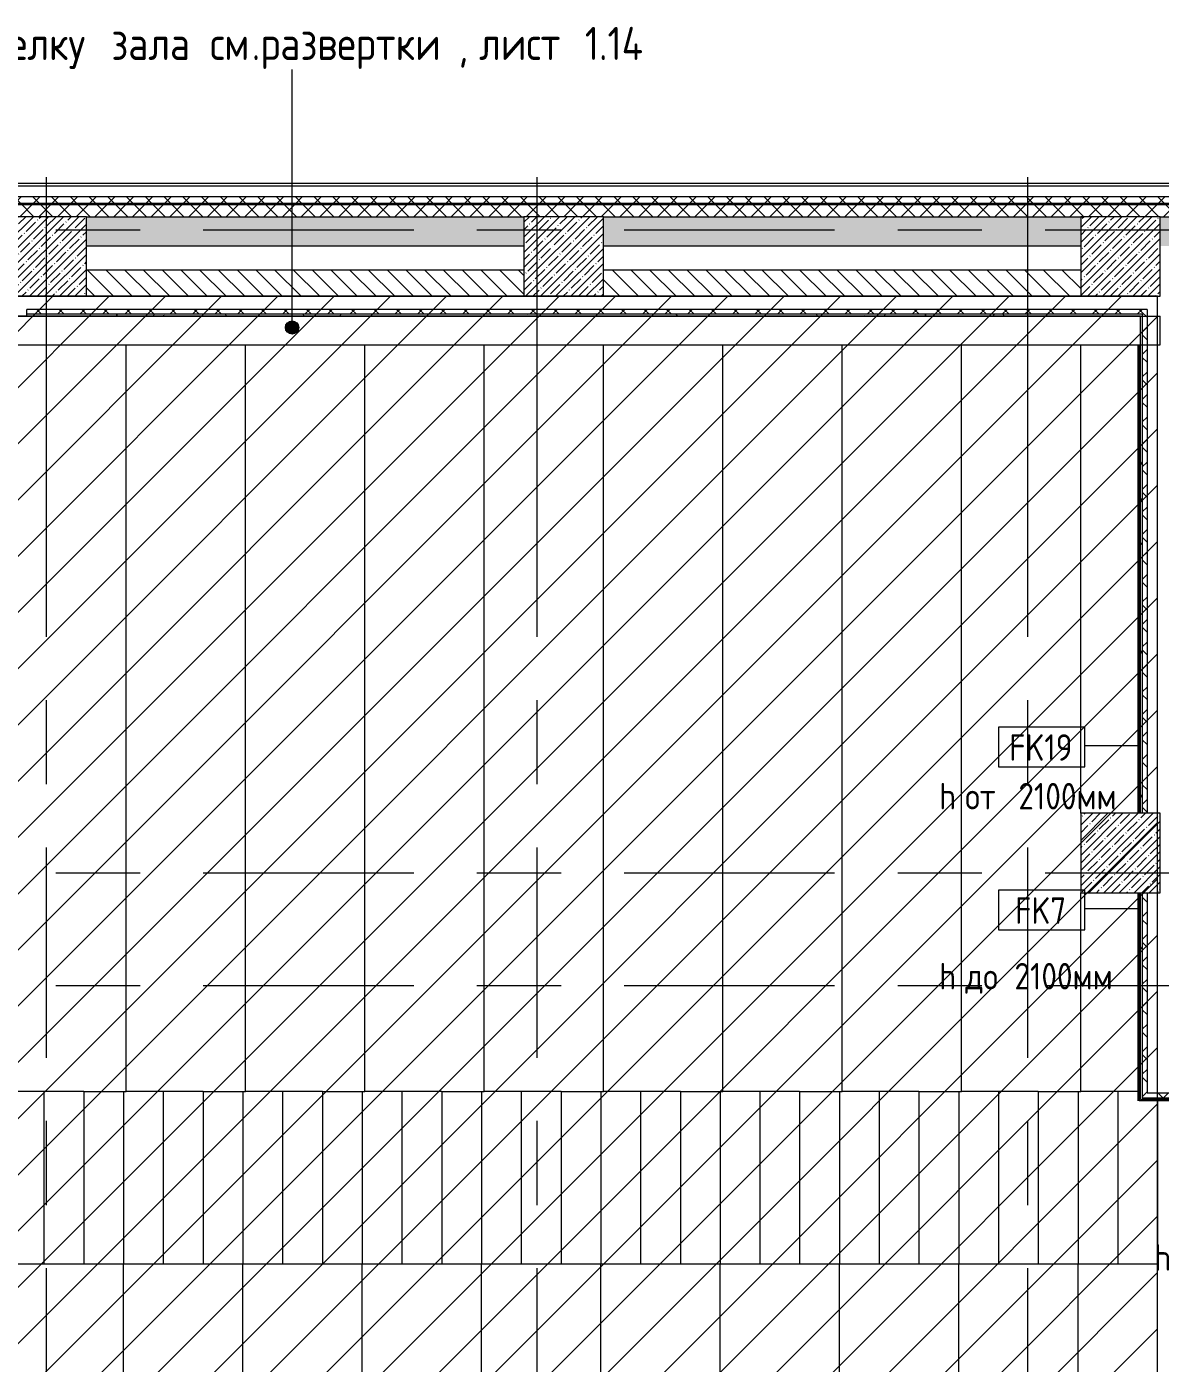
# Model space of a CAD drawing. Header units: millimetres. Extents: x -3245 to 186632, y -8553 to 29000.
# Drawn here: x 22060 to 30610, y 18450 to 28533 of the extents above; entities that cross this region are included whole.
import ezdxf

# ---------------------------------------------------------------- set-up
doc = ezdxf.new("R2010")
doc.units = ezdxf.units.MM
doc.linetypes.add('Осевая', pattern=[3175, 635, -476.25, 1587.5, -476.25])
for name, color, linetype, lineweight in [('A-DETL', 7, 'Continuous', 9), ('A-WALL', 7, 'Continuous', 9), ('A-WALL-IDEN', 7, 'Continuous', 9), ('G-ANNO-TEXT', 7, 'Continuous', 9), ('I-WALL', 7, 'Continuous', 9), ('S-COLS', 7, 'Continuous', 9), ('S-STRS', 7, 'Continuous', 13), ('S-STRS-1', 7, 'Continuous', 9), ('Оси', 7, 'Continuous', 9), ('Оси-2', 7, 'Осевая', 9)]:
    doc.layers.add(name, color=color, linetype=linetype, lineweight=lineweight)
for name, color, linetype, lineweight, true_color in [('A-DETL-GENF-2', 7, 'Continuous', 9, 0xc0c0c0), ('A-WALL-1', 7, 'Continuous', 9, 0xc0c0c0), ('I-WALL-12', 7, 'Continuous', 35, 0xff8000), ('I-WALL-2', 7, 'Continuous', 9, 0xff8000), ('I-WALL-5', 7, 'Continuous', 9, 0xc0c0c0), ('S-WALL-ANLY-1', 7, 'Continuous', 5, 0x008040)]:
    doc.layers.add(name, color=color, linetype=linetype, lineweight=lineweight, true_color=true_color)
doc.styles.add('GOST Common', font='GOST_Common.ttf', dxfattribs={"width": 0.9, "height": 200})
doc.styles.add('GOST Common_1', font='GOST_Common.ttf', dxfattribs={"width": 0.9, "height": 250})
pattern_1 = [(45, (0, 0), (-70.71068, 70.71068), []), (135, (0, 0), (-70.71068, -70.71068), [])]
pattern_2 = [(135, (0, 0), (-70.71068, -70.71068), [])]
pattern_3 = [(0, (0, 0), (406.4, 101.6), [33.528, -271.272, 33.528, -271.272, -1625.6]), (0, (0, 0), (406.4, 101.6), [-609.6, 33.528, -576.072, 33.528, -271.272, -711.2]), (0, (0, 0), (406.4, 101.6), [-1524, 33.528, -169.672, 33.528, -474.472]), (120, (152.4, 50.8), (-291.18818, 301.15272), [33.528, -271.272, 33.528, -271.272, -1625.6]), (120, (152.4, 50.8), (-291.18818, 301.15272), [-609.6, 33.528, -576.072, 33.528, -271.272, -711.2]), (120, (152.4, 50.8), (-291.18818, 301.15272), [-1524, 33.528, -169.672, 33.528, -474.472]), (240, (203.2, 254), (-115.21182, -402.75272), [33.528, -271.272, 33.528, -271.272, -1625.6]), (240, (203.2, 254), (-115.21182, -402.75272), [-609.6, 33.528, -576.072, 33.528, -271.272, -711.2]), (240, (203.2, 254), (-115.21182, -402.75272), [-1524, 33.528, -169.672, 33.528, -474.472])]
pattern_4 = [(135, (0, 0), (-84.8528, -84.8528), []), (225, (0, 0), (84.8528, -84.8528), [])]

# ---------------------------------------------------------------- blocks, each defined once
blk = doc.blocks.new('BSC_Колонна _Прямоугольная - 600х600-V7-План отделки стен 2 этажа в осях 1-12')
at = {"layer": 'S-COLS'}
h = blk.add_hatch(dxfattribs=at)
h.set_pattern_fill('FP_11', color=256, style=0, pattern_type=2)
h.set_pattern_definition([(45, (-26110, -26800), (-57.02463, 57.02463), []), (45, (-26052.975, -26800), (-57.02463, 57.02463), [100.806, -20.161, 3.353, -16.808])])
h.paths.add_polyline_path([(-300, -300), (300, -300), (300, 300), (-300, 300)])
for p, q in [((300, 300), (-300, 300)), ((-300, 300), (-300, -300)), ((300, -300), (300, 300)), ((-300, -300), (300, -300))]:
    blk.add_line(p, q, dxfattribs=at)
blk = doc.blocks.new('BSC_Колонна _Прямоугольная - 600х600-V25-План отделки стен 2 этажа в осях 1-12')
at = {"layer": 'S-COLS'}
h = blk.add_hatch(dxfattribs=at)
h.set_pattern_fill('FP_36', color=256, style=0, pattern_type=2)
h.set_pattern_definition([(45, (-30310, -26800), (-57.02463, 57.02463), []), (45, (-30252.975, -26800), (-57.02463, 57.02463), [100.806, -20.161, 3.353, -16.808])])
h.paths.add_polyline_path([(-300, -300), (300, -300), (300, 300), (-300, 300), (-300, -137)])
for p, q in [((300, 300), (-300, 300)), ((-300, 300), (-300, -300)), ((300, -300), (300, 300)), ((-300, -300), (280, -300)), ((280, -300), (300, -300))]:
    blk.add_line(p, q, dxfattribs=at)
blk = doc.blocks.new('BSC_Колонна _Прямоугольная - 600х600-V36-План отделки стен 2 этажа в осях 1-12')
at = {"layer": 'S-COLS'}
h = blk.add_hatch(dxfattribs=at)
h.set_pattern_fill('FP_43', color=256, style=0, pattern_type=2)
h.set_pattern_definition([(45, (-22210, -26800), (-57.02463, 57.02463), []), (45, (-22152.975, -26800), (-57.02463, 57.02463), [100.806, -20.161, 3.353, -16.808])])
h.paths.add_polyline_path([(-300, -300), (300, -300), (300, 300), (-300, 300), (-300, 100)])
for p, q in [((300, 300), (-300, 300)), ((-300, 300), (-300, 100)), ((300, -300), (300, 300)), ((-300, 100), (-300, -300)), ((-300, -300), (300, -300))]:
    blk.add_line(p, q, dxfattribs=at)
blk = doc.blocks.new('Перекрытия 3 - Перекрытия 4-20977624-План отделки стен 2 этажа в осях 1-12')
at = {"layer": 'S-STRS'}
for p, q in [((21910, 26133), (21910, 20500)), ((22810, 20500), (22810, 26133)), ((23710, 20500), (23710, 26133)), ((24610, 20500), (24610, 26133)), ((25510, 20500), (25510, 26133)), ((26410, 20500), (26410, 26133)), ((27310, 20500), (27310, 26133)), ((28210, 20500), (28210, 26133)), ((29110, 20500), (29110, 26133)), ((30010, 22600), (30010, 26133)), ((30010, 20500), (30010, 22000)), ((22490, 20500), (21910, 20500)), ((23390, 20500), (22810, 20500)), ((24290, 20500), (23710, 20500)), ((25190, 20500), (24610, 20500)), ((26090, 20500), (25510, 20500)), ((26990, 20500), (26410, 20500)), ((27890, 20500), (27310, 20500)), ((28790, 20500), (28210, 20500)), ((29690, 20500), (29110, 20500)), ((30449, 20500), (30010, 20500))]:
    blk.add_line(p, q, dxfattribs=at)
blk = doc.blocks.new('Перекрытия 2 - Перекрытия 4-32990152-План отделки стен 2 этажа в осях 1-12')
at = {"layer": 'S-STRS'}
for p, q in [((21910, 19180), (22510, 19180)), ((21910, 19180), (21910, 15548)), ((22810, 19180), (23410, 19180)), ((22810, 15548), (22810, 19180)), ((23710, 19180), (24310, 19180)), ((23710, 15548), (23710, 19180)), ((24610, 19180), (25210, 19180)), ((24610, 15548), (24610, 19180)), ((25510, 19180), (26110, 19180)), ((25510, 15548), (25510, 19180)), ((26410, 19180), (27010, 19180)), ((26410, 15548), (26410, 19180)), ((27310, 19180), (27910, 19180)), ((27310, 15548), (27310, 19180)), ((28210, 19180), (28810, 19180)), ((28210, 15548), (28210, 19180)), ((29110, 19180), (29710, 19180)), ((29110, 15548), (29110, 19180)), ((30010, 19180), (30610, 19180)), ((30010, 15548), (30010, 19180)), ((30610, 18430), (30610, 19180)), ((30610, 15548), (30610, 17830))]:
    blk.add_line(p, q, dxfattribs=at)
blk = doc.blocks.new('Стены наклон_ амфитеатр1 - Стены наклон_ амфитеатр-33007412-План отделки стен 2 этажа в осях 1-12')
at = {"layer": 'A-WALL-1'}
for p, q in [((21879, 26133), (21879, 26351)), ((21879, 26351), (30590, 26351)), ((30590, 26351), (30610, 26351)), ((30610, 26133), (30610, 26351)), ((21879, 26133), (30590, 26133)), ((30590, 26133), (30610, 26133))]:
    blk.add_line(p, q, dxfattribs=at)
blk = doc.blocks.new('BSC_Колонна _Прямоугольная - 600х600-V96-План отделки стен 2 этажа в осях 1-12')
at = {"layer": 'S-COLS'}
h = blk.add_hatch(dxfattribs=at)
h.set_pattern_fill('FP_102', color=256, style=0, pattern_type=2)
h.set_pattern_definition([(45, (-30310, -22300), (-57.02463, 57.02463), []), (45, (-30252.975, -22300), (-57.02463, 57.02463), [100.806, -20.161, 3.353, -16.808])])
h.paths.add_polyline_path([(-300, -300), (300, -300), (300, 300), (-300, 300)])
for p, q in [((280, 300), (-300, 300)), ((-300, 300), (-300, -300)), ((300, 300), (280, 300)), ((300, -300), (300, 300)), ((-300, -300), (280, -300)), ((280, -300), (300, -300))]:
    blk.add_line(p, q, dxfattribs=at)
blk = doc.blocks.new('М_стена_0001 - Типоразмер_без рамки-25382661-План отделки стен 2 этажа в осях 1-12')
at = {"layer": 'A-WALL-IDEN'}
for p, q in [((3.26, 1.52), (-3.27, 1.52)), ((-3.27, 1.52), (-3.27, -1.48)), ((3.26, -1.48), (3.26, 1.52)), ((-3.27, -1.48), (3.26, -1.48))]:
    blk.add_line(p, q, dxfattribs=at)

msp = doc.modelspace()

# ---------------------------------------------------------------- hatches: boundary and pattern name
at = {"layer": 'A-DETL-GENF-2'}
h = msp.add_hatch(dxfattribs=at)
h.set_pattern_fill('FP_103', color=256, style=0, pattern_type=2)
h.set_pattern_definition([(45, (0, 0), (-212.132, 212.132), [])])
h.paths.add_polyline_path([(30590, 15231), (30590, 26500), (21910, 26500), (21910, 26900), (14760, 26900), (14760, 24680), (14310.3, 24680), (14310.3, 15231), (28364.4, 15231)])
at = {"layer": 'A-WALL'}
h = msp.add_hatch(dxfattribs=at)
h.set_pattern_fill('FP_14', color=256, style=0, pattern_type=2)
h.set_pattern_definition(pattern_1)
h.paths.add_polyline_path([(33710, 27200), (33710, 27250), (19610.3, 27250), (19610.3, 27200), (33610, 27200)])
h.paths.add_polyline_path([(18710.3, 27200), (18710.3, 27250), (17810.3, 27250), (17810.3, 27200), (18299.9, 27200)])
h.paths.add_polyline_path([(16910.3, 27200), (16910.3, 27250), (16010.3, 27250), (16010.3, 27200), (16287, 27200)])
h.paths.add_polyline_path([(15110.3, 27200), (15110.3, 27250), (13689, 27250), (13689, 27200), (14945.1, 27200)])
h = msp.add_hatch(dxfattribs=at)
h.set_pattern_fill('FP_14', color=256, style=0, pattern_type=2)
h.set_pattern_definition(pattern_1)
h.paths.add_polyline_path([(30810, 27100), (33610, 27100), (33610, 27200), (19610.3, 27200), (19610.3, 27100), (30610, 27100)])
h.paths.add_polyline_path([(14780, 27100), (15110.3, 27100), (15110.3, 27200), (13689, 27200), (13690, 27100), (14760, 27100)])
h.paths.add_polyline_path([(18710.3, 27100), (18710.3, 27200), (17810.3, 27200), (17810.3, 27100), (18299.9, 27100)])
h.paths.add_polyline_path([(16010.3, 27100), (16910.3, 27100), (16910.3, 27200), (16010.3, 27200)])
at = {"layer": 'G-ANNO-TEXT'}
h = msp.add_hatch(color=256, dxfattribs=at)
edge = h.paths.add_edge_path()
edge.add_arc((24061.3, 26264.4), 50, 0, 360)
at = {"layer": 'I-WALL'}
h = msp.add_hatch(dxfattribs=at)
h.set_pattern_fill('FP_17', color=256, style=0, pattern_type=2)
h.set_pattern_definition([(45, (0, 0), (-57.02463, 57.02463), []), (45, (57.025, 0), (-57.02463, 57.02463), [100.806, -20.161, 3.353, -16.808])])
h.paths.add_polyline_path([(30810, 26880), (30810, 27100), (30610, 27100), (30610, 26880)])
h.paths.add_polyline_path([(29706.3, 26880), (30010, 26880), (30010, 27100), (26410, 27100), (26410, 26880), (28364.4, 26880)])
h.paths.add_polyline_path([(25810, 26880), (25810, 27100), (22510, 27100), (22510, 26880), (22996.6, 26880)])
h = msp.add_hatch(dxfattribs=at)
h.set_pattern_fill('FP_13', color=256, style=0, pattern_type=2)
h.set_pattern_definition(pattern_2)
h.paths.add_polyline_path([(25810, 26500), (25810, 26700), (22510, 26700), (22510, 26500), (22996.6, 26500)])
h = msp.add_hatch(dxfattribs=at)
h.set_pattern_fill('FP_13', color=256, style=0, pattern_type=2)
h.set_pattern_definition(pattern_2)
h.paths.add_polyline_path([(30010, 26500), (30010, 26700), (26410, 26700), (26410, 26500), (29706.3, 26500)])
h = msp.add_hatch(dxfattribs=at)
h.set_pattern_fill('FP_92', color=256, style=0, pattern_type=2)
h.set_pattern_definition(pattern_4)
h.paths.add_polyline_path([(30460, 26364), (30473, 26364), (30473, 26401), (22060, 26401), (22060, 26364), (29706.3, 26364)])
h = msp.add_hatch(dxfattribs=at)
h.set_pattern_fill('FP_91', color=256, style=0, pattern_type=2)
h.set_pattern_definition(pattern_3)
h.paths.add_polyline_path([(30460, 26351), (30460, 26364), (22060, 26364), (22060, 26351), (29706.3, 26351)])
h = msp.add_hatch(dxfattribs=at)
h.set_pattern_fill('FP_91', color=256, style=0, pattern_type=2)
h.set_pattern_definition(pattern_3)
h.paths.add_polyline_path([(30460, 20453), (30473, 20453), (30473, 22000), (30460, 22000), (30460, 20590)])
h.paths.add_polyline_path([(30460, 22600), (30473, 22600), (30473, 26364), (30460, 26364), (30460, 25721.1)])
h = msp.add_hatch(dxfattribs=at)
h.set_pattern_fill('FP_92', color=256, style=0, pattern_type=2)
h.set_pattern_definition(pattern_4)
h.paths.add_polyline_path([(30510, 20490), (30510, 22000), (30473, 22000), (30473, 20490)])
h.paths.add_polyline_path([(30497.1, 22600), (30510, 22600), (30510, 26401), (30473, 26401), (30473, 22600)])
h = msp.add_hatch(dxfattribs=at)
h.set_pattern_fill('FP_92', color=256, style=0, pattern_type=2)
h.set_pattern_definition(pattern_4)
h.paths.add_polyline_path([(33273, 20453), (33273, 20490), (30473, 20490), (30473, 20453), (33260, 20453)])
h = msp.add_hatch(dxfattribs=at)
h.set_pattern_fill('FP_91', color=256, style=0, pattern_type=2)
h.set_pattern_definition(pattern_3)
h.paths.add_polyline_path([(33061.1, 20440), (33260, 20440), (33260, 20453), (30460, 20453), (30460, 20440), (32390.1, 20440)])
at = {"layer": 'I-WALL-2'}
msp.add_hatch(color=256, dxfattribs=at).paths.add_polyline_path([(30449, 20440), (30450, 20440), (30449, 20590)])

# ---------------------------------------------------------------- linework, layer by layer
at = {"layer": 'A-DETL'}
for p, q in [((30590, 26500), (21910, 26500)), ((30590, 15231), (30590, 26500))]:
    msp.add_line(p, q, dxfattribs=at)
at = {"layer": 'A-WALL'}
for p, q in [((33840, 27330), (19610.3, 27330)), ((33760, 27250), (19610.3, 27250)), ((33710, 27200), (19610.3, 27200)), ((30510, 26401), (22060, 26401)), ((22060, 26351), (22060, 26401)), ((30473, 26364), (22060, 26364)), ((30473, 26364), (30473, 22600)), ((30510, 26401), (30510, 22600)), ((30473, 22000), (30473, 20453)), ((30510, 22000), (30510, 20490)), ((30510, 20490), (33310, 20490)), ((30473, 20453), (33273, 20453))]:
    msp.add_line(p, q, dxfattribs=at)
at = {"layer": 'A-WALL-1'}
msp.add_line((33860, 27350), (19610.3, 27350), dxfattribs=at)
at = {"layer": 'A-WALL-IDEN'}
for p, q in [((30455, 23107.8), (30042, 23107.8)), ((30454.5, 21877.7), (30042, 21877.7))]:
    msp.add_line(p, q, dxfattribs=at)
at = {"layer": 'G-ANNO-TEXT'}
msp.add_line((24061.3, 26264.4), (24061.3, 28210.1), dxfattribs=at)
msp.add_circle((24061.3, 26264.4), 50, dxfattribs=at)
at = {"layer": 'I-WALL-12'}
for p, q in [((30449, 22600), (30449, 26132.7)), ((30449, 20429), (30449, 22000))]:
    msp.add_line(p, q, dxfattribs=at)
at = {"layer": 'I-WALL-5'}
for p, q in [((22510, 27100), (25810, 27100)), ((26410, 27100), (30010, 27100)), ((30610, 27100), (30810, 27100)), ((22510, 26880), (25810, 26880)), ((26410, 26880), (30010, 26880)), ((22510, 26700), (25810, 26700)), ((26410, 26700), (30010, 26700)), ((22510, 26501), (25810, 26501)), ((25810, 26500), (22510, 26500)), ((26410, 26501), (30010, 26501)), ((26410, 26500), (30010, 26500)), ((30460, 26351), (21910, 26351)), ((30460, 22600), (30460, 26351)), ((30450, 22600), (30450, 26132.7)), ((30450, 20429), (30450, 22000)), ((30460, 20440), (30460, 22000)), ((33250, 20429), (30450, 20429)), ((33260, 20440), (30460, 20440)), ((30460, 20439), (33260, 20439))]:
    msp.add_line(p, q, dxfattribs=at)
at = {"layer": 'S-STRS-1'}
for p, q in [((22190, 20500), (22190, 19200)), ((22190, 20500), (22190, 19200)), ((22490, 20500), (22790, 20500)), ((22490, 20500), (22490, 19200)), ((22490, 20500), (22490, 19200)), ((22790, 20500), (22810, 20500)), ((22790, 20500), (22790, 19200)), ((22790, 20500), (22790, 19200)), ((23090, 20500), (23090, 19200)), ((23090, 20500), (23090, 19200)), ((23390, 20500), (23690, 20500)), ((23390, 20500), (23390, 19200)), ((23390, 20500), (23390, 19200)), ((23690, 20500), (23710, 20500)), ((23690, 20500), (23690, 19200)), ((23690, 20500), (23690, 19200)), ((23990, 20500), (23990, 19200)), ((23990, 20500), (23990, 19200)), ((24290, 20500), (24590, 20500)), ((24290, 20500), (24290, 19200)), ((24290, 20500), (24290, 19200)), ((24590, 20500), (24610, 20500)), ((24590, 20500), (24590, 19200)), ((24590, 20500), (24590, 19200)), ((24890, 20500), (24890, 19200)), ((24890, 20500), (24890, 19200)), ((25190, 20500), (25490, 20500)), ((25190, 20500), (25190, 19200)), ((25190, 20500), (25190, 19200)), ((25490, 20500), (25510, 20500)), ((25490, 20500), (25490, 19200)), ((25490, 20500), (25490, 19200)), ((25790, 20500), (25790, 19200)), ((25790, 20500), (25790, 19200)), ((26090, 20500), (26390, 20500)), ((26090, 20500), (26090, 19200)), ((26090, 20500), (26090, 19200)), ((26390, 20500), (26410, 20500)), ((26390, 20500), (26390, 19200)), ((26390, 20500), (26390, 19200)), ((26690, 20500), (26690, 19200)), ((26690, 20500), (26690, 19200)), ((26990, 20500), (27290, 20500)), ((26990, 20500), (26990, 19200)), ((26990, 20500), (26990, 19200)), ((27290, 20500), (27310, 20500)), ((27290, 20500), (27290, 19200)), ((27290, 20500), (27290, 19200)), ((27590, 20500), (27590, 19200)), ((27590, 20500), (27590, 19200)), ((27890, 20500), (28190, 20500)), ((27890, 20500), (27890, 19200)), ((27890, 20500), (27890, 19200)), ((28190, 20500), (28210, 20500)), ((28190, 20500), (28190, 19200)), ((28190, 20500), (28190, 19200)), ((28490, 20500), (28490, 19200)), ((28490, 20500), (28490, 19200)), ((28790, 20500), (29090, 20500)), ((28790, 20500), (28790, 19200)), ((28790, 20500), (28790, 19200)), ((29090, 20500), (29110, 20500)), ((29090, 20500), (29090, 19200)), ((29090, 20500), (29090, 19200)), ((29390, 20500), (29390, 19200)), ((29390, 20500), (29390, 19200)), ((29690, 20500), (29990, 20500)), ((29690, 20500), (29690, 19200)), ((29690, 20500), (29690, 19200)), ((29990, 20500), (30010, 20500)), ((29990, 20500), (29990, 19200)), ((29990, 20500), (29990, 19200)), ((30290, 20500), (30290, 19200)), ((30290, 20500), (30290, 19200)), ((30590, 20429), (30590, 19200)), ((22490, 19200), (22790, 19200)), ((23390, 19200), (23690, 19200)), ((24290, 19200), (24590, 19200)), ((25190, 19200), (25490, 19200)), ((26090, 19200), (26390, 19200)), ((26990, 19200), (27290, 19200)), ((27890, 19200), (28190, 19200)), ((28790, 19200), (29090, 19200)), ((29690, 19200), (29990, 19200))]:
    msp.add_line(p, q, dxfattribs=at)
at = {"layer": 'S-WALL-ANLY-1'}
msp.add_line((33735, 27190), (19610.3, 27190), dxfattribs=at)
at = {"layer": 'Оси'}
for p, q in [((22210, 24898.1), (22210, 27398.1)), ((25910, 24898.1), (25910, 27398.1)), ((29610, 24898.1), (29610, 27398.1))]:
    msp.add_line(p, q, dxfattribs=at)
at = {"layer": 'Оси-2'}
for p, q in [((55, 27000), (35770, 27000)), ((22210, 593.7), (22210, 24898.1)), ((25910, 593.7), (25910, 24898.1)), ((29610, 593.7), (29610, 24898.1)), ((55, 22150), (35770, 22150)), ((55, 21300), (35770, 21300))]:
    msp.add_line(p, q, dxfattribs=at)

# ---------------------------------------------------------------- block references
at = {"layer": 'A-WALL-1'}
msp.add_blockref('Стены наклон_ амфитеатр1 - Стены наклон_ амфитеатр-33007412-План отделки стен 2 этажа в осях 1-12', (0, 0), dxfattribs=at)
at = {"layer": 'A-WALL-IDEN', "xscale": 99.99999999999993, "yscale": 99.99999999999993, "zscale": 99.99999999999993}
for p in [(29716.2, 23097.4), (29716.2, 21867.2)]:
    msp.add_blockref('М_стена_0001 - Типоразмер_без рамки-25382661-План отделки стен 2 этажа в осях 1-12', p, dxfattribs=at)
at = {"layer": 'S-COLS'}
for name, p in [('BSC_Колонна _Прямоугольная - 600х600-V36-План отделки стен 2 этажа в осях 1-12', (22210, 26800)), ('BSC_Колонна _Прямоугольная - 600х600-V7-План отделки стен 2 этажа в осях 1-12', (26110, 26800)), ('BSC_Колонна _Прямоугольная - 600х600-V25-План отделки стен 2 этажа в осях 1-12', (30310, 26800)), ('BSC_Колонна _Прямоугольная - 600х600-V96-План отделки стен 2 этажа в осях 1-12', (30310, 22300))]:
    msp.add_blockref(name, p, dxfattribs=at)
at = {"layer": 'S-STRS'}
for name, p in [('Перекрытия 3 - Перекрытия 4-20977624-План отделки стен 2 этажа в осях 1-12', (0, 0)), ('Перекрытия 2 - Перекрытия 4-32990152-План отделки стен 2 этажа в осях 1-12', (-20, 20))]:
    msp.add_blockref(name, p, dxfattribs=at)

# ---------------------------------------------------------------- texts
at = {"layer": 'A-WALL-IDEN', "char_height": 200, "attachment_point": 1, "style": 'GOST Common'}
for s, insert, width in [('FK19', (29470.7, 23195.4), 606.076), ('FK7', (29515.3, 21965.3), 497.848)]:
    msp.add_mtext(s, dxfattribs=dict(at, insert=insert, width=width))
at = {"layer": 'G-ANNO-TEXT', "attachment_point": 1}
for s, insert, char_height, width, style in [('Отделку', (21436, 28532.5), 250, 1435.822, 'GOST Common_1'), ('\\fGOST Common|b0|i0|c204|p34|;\\W.9; ', (22620.6, 28532.5), 250, 93.797, 'GOST Common_1'), ('зала', (22698, 28532.5), 250, 808.101, 'GOST Common_1'), ('\\fGOST Common|b0|i0|c204|p34|;\\W.9; ', (23364.8, 28532.5), 250, 93.797, 'GOST Common_1'), ('см', (23442.2, 28532.5), 250, 382.405, 'GOST Common_1'), ('развертки', (23823.2, 28532.5), 250, 1811.012, 'GOST Common_1'), ('лист', (25472.2, 28532.5), 250, 800.886, 'GOST Common_1'), (' 1.14', (26133, 28532.5), 250, 663.797, 'GOST Common_1'), ('\\fGOST Common|b0|i0|c204|p34|;\\W.9;.', (23757.7, 28532.5), 250, 79.367, 'GOST Common_1'), (', ', (25317.4, 28532.5), 250, 187.595, 'GOST Common_1'), ('h ', (28942.4, 22828.2), 200, 238.101, 'GOST Common'), (' 2100', (29430.5, 22828.2), 200, 663.797, 'GOST Common'), ('от', (29138.8, 22828.2), 200, 353.544, 'GOST Common'), ('мм', (29978.2, 22828.2), 200, 360.759, 'GOST Common'), ('h ', (28942.4, 21470.1), 200, 238.101, 'GOST Common'), ('до', (29138.8, 21470.1), 200, 317.468, 'GOST Common'), (' 2100', (29400.8, 21470.1), 200, 663.797, 'GOST Common'), ('мм', (29948.5, 21470.1), 200, 360.759, 'GOST Common'), ('h ', (30565.2, 19348), 200, 238.101, 'GOST Common')]:
    msp.add_mtext(s, dxfattribs=dict(at, insert=insert, char_height=char_height, width=width, style=style))

doc.saveas('drawing.dxf')
